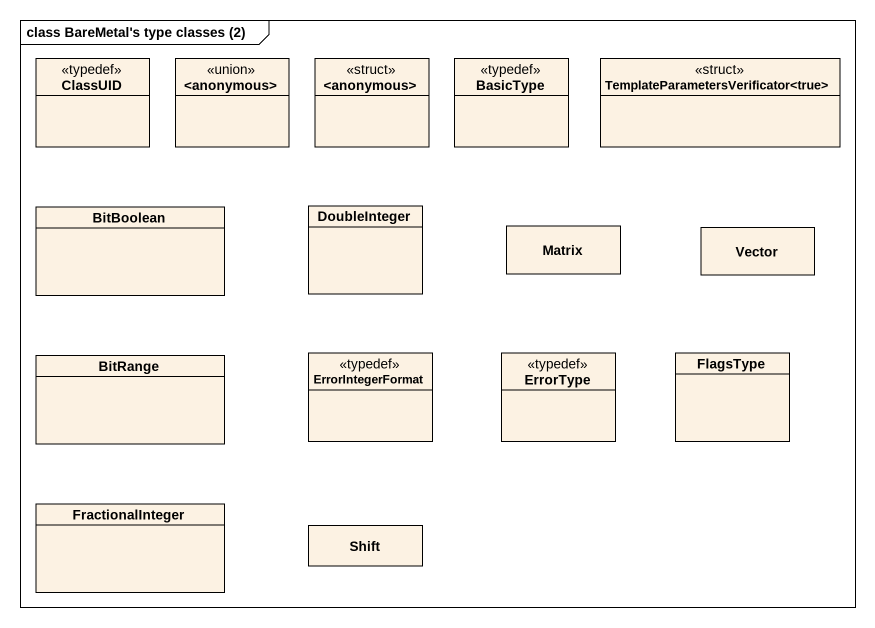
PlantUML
@startuml
mainframe class BareMetal's type classes (2)
hide circle
hide empty members
class ClassUID <<typedef>>
class "<anonymous>" as anonymous <<union>>
class "<anonymous>" as anonymous_2 <<struct>>
class BasicType <<typedef>>
class "TemplateParametersVerificator<true>" as TemplateParametersVerificato <<struct>>
class BitBoolean
class DoubleInteger
class Matrix
class Vector
class BitRange
class ErrorIntegerFormat <<typedef>>
class ErrorType <<typedef>>
class FlagsType
class FractionalInteger
class Shift
@enduml
